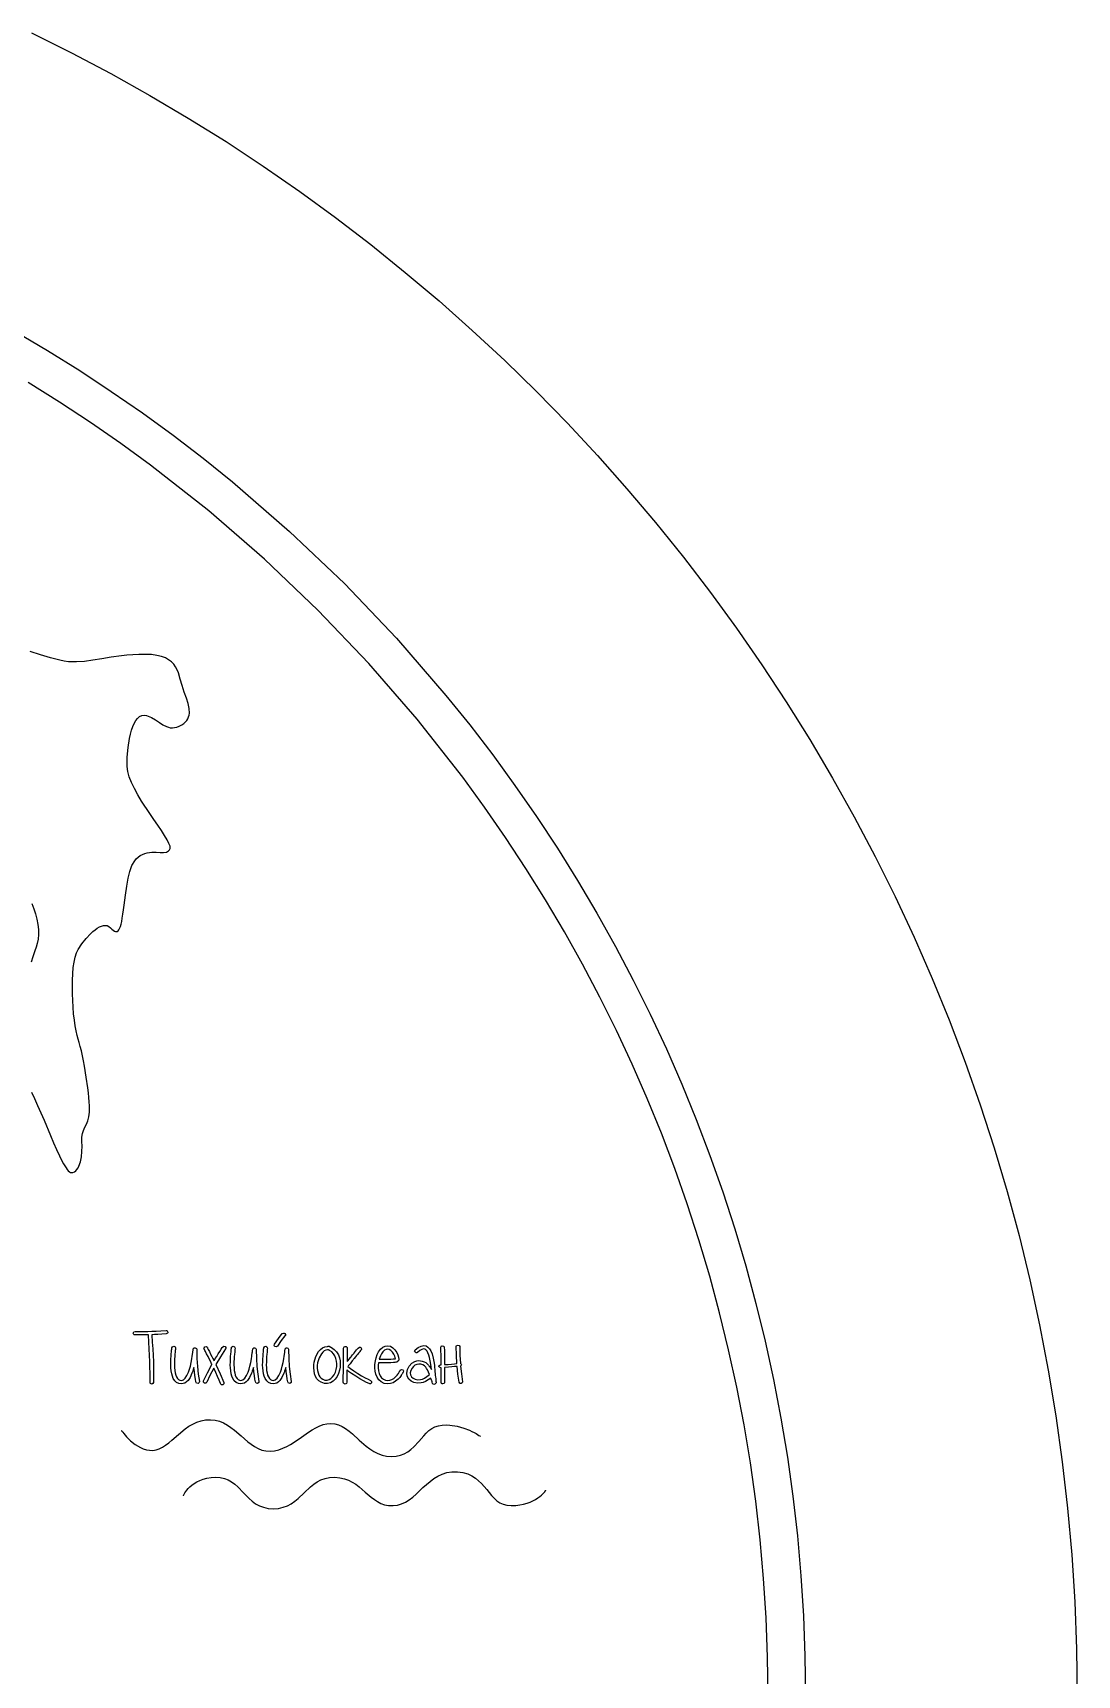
# Model space of a CAD drawing. Header units: millimetres. Extents: x 299 to 601, y 84 to 516.
# Drawn here: x 539.7 to 599.2, y 411.7 to 505.2 of the extents above; entities that cross this region are included whole.
import ezdxf

# ---------------------------------------------------------------- set-up
doc = ezdxf.new("R2010")
doc.units = ezdxf.units.MM
doc.layers.get('0').update_dxf_attribs({"linetype": 'CONTINUOUS', "true_color": 0xffffff})

msp = doc.modelspace()

# ---------------------------------------------------------------- linework, layer by layer
at = {"linetype": 'CONTINUOUS', "true_color": 0xffffff}
for points in [[(539.64, 505.21), (541.922, 504.075), (544.172, 502.887), (546.39, 501.647), (548.575, 500.357), (550.725, 499.015), (552.84, 497.622), (554.92, 496.18), (556.962, 494.69), (558.967, 493.152), (560.932, 491.57), (562.86, 489.94), (564.747, 488.265), (566.595, 486.547), (568.4, 484.785), (570.162, 482.98), (571.88, 481.132), (573.555, 479.245), (575.185, 477.317), (576.767, 475.352), (578.305, 473.347), (579.795, 471.305), (581.237, 469.225), (582.63, 467.11), (583.972, 464.96), (585.262, 462.775), (586.502, 460.557), (587.69, 458.307), (588.825, 456.025), (589.905, 453.712), (590.93, 451.367), (591.9, 448.995), (592.812, 446.595), (593.667, 444.165), (594.465, 441.71), (595.205, 439.227), (595.882, 436.72), (596.5, 434.19), (597.057, 431.635), (597.55, 429.057), (597.98, 426.457), (598.347, 423.837), (598.65, 421.197), (598.885, 418.537), (599.055, 415.86), (599.157, 413.162), (599.192, 410.45)], [(538.692, 488.227), (540.555, 487.127), (542.39, 485.982), (544.192, 484.795), (545.965, 483.565), (547.707, 482.295), (549.417, 480.985), (551.095, 479.632), (554.347, 476.815), (557.462, 473.847), (560.43, 470.732), (563.247, 467.48), (564.6, 465.802), (565.91, 464.092), (567.18, 462.35), (568.41, 460.577), (569.597, 458.775), (570.742, 456.94), (571.842, 455.077), (572.9, 453.185), (573.912, 451.265), (574.88, 449.32), (575.802, 447.347), (576.677, 445.347), (577.502, 443.325), (578.282, 441.277), (579.012, 439.205), (579.692, 437.11), (580.32, 434.995), (580.9, 432.857), (581.427, 430.697), (581.9, 428.517), (582.322, 426.32), (582.69, 424.102), (583.002, 421.87), (583.26, 419.617), (583.46, 417.347), (583.605, 415.062), (583.692, 412.765), (583.722, 410.45)], [(581.59, 410.45), (581.562, 412.71), (581.475, 414.955), (581.335, 417.185), (581.137, 419.397), (580.887, 421.597), (580.582, 423.78), (580.222, 425.942), (579.812, 428.09), (579.347, 430.215), (578.835, 432.322), (578.27, 434.41), (577.655, 436.477), (576.99, 438.52), (576.28, 440.542), (575.52, 442.542), (574.712, 444.517), (573.857, 446.47), (572.96, 448.395), (572.015, 450.295), (571.025, 452.167), (569.992, 454.015), (568.917, 455.832), (567.8, 457.625), (566.642, 459.385), (565.442, 461.115), (564.202, 462.815), (561.602, 466.122), (558.852, 469.297), (555.955, 472.337), (552.915, 475.235), (549.737, 477.987), (546.432, 480.585), (544.732, 481.825), (543, 483.025), (541.24, 484.185), (539.45, 485.302)], [(539.64, 444.885), (539.817, 444.522), (539.997, 444.13), (540.182, 443.715), (540.365, 443.282), (540.73, 442.42), (540.907, 442.005), (541.077, 441.615), (541.242, 441.257), (541.4, 440.942), (541.475, 440.805), (541.545, 440.68), (541.615, 440.572), (541.68, 440.48), (541.742, 440.407), (541.802, 440.352), (541.857, 440.317), (541.91, 440.305), (542.005, 440.312), (542.09, 440.347), (542.167, 440.402), (542.237, 440.475), (542.297, 440.567), (542.35, 440.675), (542.435, 440.925), (542.49, 441.21), (542.52, 441.507), (542.525, 441.805), (542.51, 442.08), (542.507, 442.32), (542.542, 442.525), (542.605, 442.71), (542.685, 442.885), (542.77, 443.062), (542.85, 443.257), (542.912, 443.48), (542.947, 443.74), (542.952, 443.902), (542.947, 444.097), (542.932, 444.325), (542.912, 444.577), (542.885, 444.85), (542.85, 445.14), (542.762, 445.747), (542.66, 446.367), (542.605, 446.67), (542.545, 446.96), (542.485, 447.232), (542.425, 447.487), (542.362, 447.715), (542.302, 447.912), (542.242, 448.12), (542.187, 448.372), (542.135, 448.667), (542.09, 448.992), (542.047, 449.345), (542.015, 449.717), (541.975, 450.492), (541.975, 451.265), (541.992, 451.632), (542.025, 451.977), (542.07, 452.295), (542.13, 452.577), (542.207, 452.817), (542.302, 453.007), (542.522, 453.33), (542.762, 453.635), (543.015, 453.907), (543.142, 454.025), (543.27, 454.13), (543.395, 454.22), (543.517, 454.292), (543.637, 454.345), (543.752, 454.375), (543.862, 454.382), (543.965, 454.367), (544.06, 454.325), (544.147, 454.252), (544.225, 454.172), (544.297, 454.11), (544.365, 454.062), (544.425, 454.035), (544.48, 454.027), (544.532, 454.037), (544.58, 454.072), (544.625, 454.127), (544.667, 454.207), (544.707, 454.312), (544.745, 454.445), (544.782, 454.605), (544.817, 454.792), (544.855, 455.012), (544.892, 455.26), (544.93, 455.542), (545.005, 456.11), (545.075, 456.62), (545.155, 457.07), (545.25, 457.46), (545.37, 457.79), (545.522, 458.062), (545.615, 458.175), (545.72, 458.275), (545.837, 458.357), (545.967, 458.425), (546.105, 458.477), (546.24, 458.512), (546.5, 458.547), (546.745, 458.547), (546.967, 458.537), (547.162, 458.535), (547.327, 458.557), (547.395, 458.587), (547.452, 458.63), (547.5, 458.69), (547.535, 458.77), (547.542, 458.822), (547.535, 458.887), (547.477, 459.052), (547.372, 459.26), (547.225, 459.505), (547.045, 459.782), (546.84, 460.085), (546.617, 460.41), (546.382, 460.752), (545.917, 461.462), (545.702, 461.82), (545.507, 462.175), (545.34, 462.515), (545.21, 462.842), (545.125, 463.147), (545.092, 463.427), (545.102, 463.965), (545.145, 464.507), (545.225, 465.025), (545.28, 465.267), (545.342, 465.492), (545.417, 465.7), (545.497, 465.885), (545.59, 466.042), (545.692, 466.172), (545.805, 466.27), (545.925, 466.332), (546.057, 466.352), (546.2, 466.332), (546.472, 466.225), (546.712, 466.09), (546.927, 465.945), (547.132, 465.807), (547.337, 465.7), (547.442, 465.662), (547.552, 465.64), (547.67, 465.632), (547.792, 465.642), (547.922, 465.675), (548.065, 465.732), (548.202, 465.805), (548.317, 465.882), (548.415, 465.965), (548.492, 466.055), (548.552, 466.15), (548.595, 466.252), (548.622, 466.36), (548.637, 466.475), (548.625, 466.727), (548.565, 467.01), (548.47, 467.322), (548.342, 467.67), (548.225, 468.04), (548.122, 468.412), (548.01, 468.772), (547.937, 468.942), (547.85, 469.105), (547.745, 469.252), (547.615, 469.39), (547.457, 469.51), (547.27, 469.615), (547.047, 469.697), (546.785, 469.76), (546.48, 469.8), (546.13, 469.812), (545.765, 469.807), (545.417, 469.79), (545.085, 469.765), (544.772, 469.732), (544.185, 469.65), (543.647, 469.562), (543.145, 469.477), (542.667, 469.415), (542.207, 469.382), (541.977, 469.382), (541.75, 469.397), (541.512, 469.427), (541.262, 469.477), (540.73, 469.615), (540.162, 469.787), (539.575, 469.975)], [(539.662, 455.62), (539.772, 455.332), (539.87, 455.035), (539.947, 454.735), (540.005, 454.435), (540.04, 454.14), (540.047, 453.86), (540.027, 453.595), (539.975, 453.352), (539.907, 453.135), (539.842, 452.937), (539.782, 452.757), (539.727, 452.59), (539.63, 452.285)], [(545.55, 431.252), (545.7, 431.25), (545.87, 431.25), (546.06, 431.252), (546.27, 431.26), (546.5, 431.267), (546.75, 431.277), (547.02, 431.292), (547.31, 431.31), (547.345, 431.305), (547.377, 431.285), (547.412, 431.22), (547.407, 431.182), (547.387, 431.152), (547.317, 431.12), (547.07, 431.105), (546.85, 431.092), (546.66, 431.082), (546.5, 431.072), (546.527, 430.657), (546.55, 430.262), (546.57, 429.89), (546.585, 429.54), (546.592, 429.21), (546.6, 428.902), (546.6, 428.615), (546.595, 428.35), (546.565, 428.287), (546.492, 428.257), (546.425, 428.287), (546.405, 428.322), (546.397, 428.357), (546.4, 428.622), (546.4, 428.907), (546.395, 429.212), (546.385, 429.54), (546.372, 429.89), (546.355, 430.26), (546.332, 430.652), (546.305, 431.067), (545.895, 431.06), (545.54, 431.065), (545.502, 431.072), (545.472, 431.092), (545.445, 431.16), (545.475, 431.227), (545.55, 431.252), (545.55, 431.252), (545.55, 431.252)], [(553.482, 430.535), (553.71, 430.86), (553.93, 431.132), (554.002, 431.167), (554.04, 431.162), (554.072, 431.142), (554.107, 431.075), (554.102, 431.035), (554.082, 431), (553.867, 430.737), (553.647, 430.427), (553.62, 430.4), (553.585, 430.387), (553.51, 430.402), (553.482, 430.427), (553.47, 430.465), (553.482, 430.535), (553.482, 430.535), (553.482, 430.535)], [(547.847, 430.307), (547.84, 430.235), (547.835, 430.175), (547.827, 430.1), (547.815, 429.95), (547.802, 429.83), (547.795, 429.7), (547.787, 429.522), (547.782, 429.34), (547.79, 429.197), (547.805, 429.035), (547.827, 428.892), (547.86, 428.77), (547.902, 428.667), (547.96, 428.585), (548.025, 428.525), (548.1, 428.487), (548.187, 428.472), (548.242, 428.48), (548.295, 428.505), (548.402, 428.595), (548.5, 428.742), (548.587, 428.942), (548.645, 429.102), (548.695, 429.282), (548.74, 429.485), (548.78, 429.707), (548.805, 429.857), (548.832, 430.062), (548.835, 430.082), (548.842, 430.13), (548.847, 430.175), (548.85, 430.195), (548.852, 430.232), (548.855, 430.25), (548.857, 430.26), (548.86, 430.27), (548.862, 430.277), (548.875, 430.295), (548.915, 430.322), (548.96, 430.327), (549.007, 430.315), (549.037, 430.285), (549.055, 430.255), (549.055, 430.242), (549.055, 430.237), (549.055, 430.23), (549.065, 429.725), (549.092, 429.257), (549.14, 428.82), (549.207, 428.417), (549.192, 428.345), (549.13, 428.302), (549.052, 428.32), (549.025, 428.345), (549.012, 428.382), (548.98, 428.547), (548.95, 428.74), (548.92, 428.957), (548.892, 429.205), (548.855, 429.085), (548.825, 428.99), (548.802, 428.92), (548.785, 428.877), (548.677, 428.645), (548.56, 428.47), (548.475, 428.382), (548.382, 428.322), (548.282, 428.285), (548.177, 428.275), (548.037, 428.297), (547.912, 428.357), (547.807, 428.452), (547.722, 428.585), (547.67, 428.705), (547.63, 428.845), (547.6, 429.007), (547.585, 429.187), (547.577, 429.332), (547.58, 429.522), (547.59, 429.707), (547.597, 429.845), (547.607, 429.97), (547.62, 430.125), (547.627, 430.2), (547.632, 430.257), (547.637, 430.297), (547.64, 430.325), (547.677, 430.39), (547.71, 430.41), (547.75, 430.415), (547.82, 430.377), (547.842, 430.342), (547.847, 430.307), (547.847, 430.307), (547.847, 430.307)], [(550.027, 429.167), (549.807, 428.745), (549.627, 428.37), (549.572, 428.317), (549.497, 428.317), (549.445, 428.37), (549.437, 428.41), (549.447, 428.447), (549.667, 428.91), (549.92, 429.385), (549.915, 429.395), (549.9, 429.422), (549.88, 429.465), (549.852, 429.522), (549.782, 429.662), (549.7, 429.822), (549.62, 429.982), (549.55, 430.122), (549.522, 430.18), (549.502, 430.222), (549.487, 430.25), (549.482, 430.26), (549.47, 430.295), (549.472, 430.332), (549.522, 430.39), (549.597, 430.397), (549.632, 430.377), (549.655, 430.345), (549.66, 430.337), (549.672, 430.312), (549.715, 430.227), (549.777, 430.107), (549.847, 429.967), (549.917, 429.83), (549.98, 429.71), (550.022, 429.625), (550.035, 429.6), (550.04, 429.592), (550.045, 429.602), (550.06, 429.625), (550.115, 429.715), (550.195, 429.84), (550.282, 429.982), (550.372, 430.125), (550.452, 430.25), (550.507, 430.34), (550.522, 430.362), (550.527, 430.372), (550.595, 430.412), (550.67, 430.397), (550.712, 430.335), (550.715, 430.295), (550.7, 430.26), (550.407, 429.805), (550.15, 429.372), (550.395, 428.835), (550.595, 428.352), (550.595, 428.277), (550.537, 428.225), (550.46, 428.225), (550.427, 428.247), (550.407, 428.285), (550.33, 428.48), (550.24, 428.692), (550.14, 428.922), (550.027, 429.167), (550.027, 429.167), (550.027, 429.167)], [(551.237, 430.307), (551.23, 430.235), (551.225, 430.175), (551.217, 430.1), (551.205, 429.95), (551.195, 429.83), (551.187, 429.7), (551.177, 429.522), (551.175, 429.34), (551.182, 429.197), (551.195, 429.035), (551.217, 428.892), (551.25, 428.77), (551.292, 428.667), (551.35, 428.585), (551.417, 428.525), (551.492, 428.487), (551.577, 428.472), (551.632, 428.48), (551.687, 428.505), (551.792, 428.595), (551.89, 428.742), (551.977, 428.942), (552.035, 429.102), (552.085, 429.282), (552.13, 429.485), (552.17, 429.707), (552.195, 429.857), (552.222, 430.062), (552.225, 430.082), (552.232, 430.13), (552.237, 430.175), (552.24, 430.195), (552.245, 430.232), (552.247, 430.25), (552.247, 430.26), (552.25, 430.27), (552.252, 430.277), (552.265, 430.295), (552.305, 430.322), (552.352, 430.327), (552.397, 430.315), (552.43, 430.285), (552.447, 430.255), (552.447, 430.242), (552.447, 430.237), (552.447, 430.23), (552.457, 429.725), (552.485, 429.257), (552.532, 428.82), (552.597, 428.417), (552.585, 428.345), (552.52, 428.302), (552.442, 428.32), (552.402, 428.382), (552.37, 428.547), (552.34, 428.74), (552.31, 428.957), (552.282, 429.205), (552.245, 429.085), (552.215, 428.99), (552.192, 428.92), (552.175, 428.877), (552.067, 428.645), (551.952, 428.47), (551.865, 428.382), (551.772, 428.322), (551.672, 428.285), (551.567, 428.275), (551.427, 428.297), (551.302, 428.357), (551.197, 428.452), (551.112, 428.585), (551.06, 428.705), (551.02, 428.845), (550.992, 429.007), (550.975, 429.187), (550.967, 429.332), (550.97, 429.522), (550.98, 429.707), (550.987, 429.845), (551, 429.97), (551.012, 430.125), (551.02, 430.2), (551.025, 430.257), (551.027, 430.297), (551.03, 430.325), (551.042, 430.36), (551.067, 430.39), (551.102, 430.41), (551.14, 430.415), (551.212, 430.377), (551.232, 430.342), (551.237, 430.307), (551.237, 430.307), (551.237, 430.307)], [(553.08, 430.307), (553.072, 430.235), (553.067, 430.175), (553.06, 430.1), (553.047, 429.95), (553.035, 429.83), (553.027, 429.7), (553.02, 429.522), (553.015, 429.34), (553.022, 429.197), (553.037, 429.035), (553.06, 428.892), (553.092, 428.77), (553.135, 428.667), (553.192, 428.585), (553.26, 428.525), (553.335, 428.487), (553.42, 428.472), (553.475, 428.48), (553.53, 428.505), (553.635, 428.595), (553.732, 428.742), (553.82, 428.942), (553.877, 429.102), (553.927, 429.282), (553.972, 429.485), (554.012, 429.707), (554.037, 429.857), (554.065, 430.062), (554.067, 430.082), (554.075, 430.13), (554.08, 430.175), (554.082, 430.195), (554.085, 430.232), (554.087, 430.25), (554.09, 430.26), (554.092, 430.27), (554.095, 430.277), (554.107, 430.295), (554.147, 430.322), (554.192, 430.327), (554.24, 430.315), (554.27, 430.285), (554.287, 430.255), (554.287, 430.242), (554.287, 430.237), (554.287, 430.23), (554.297, 429.725), (554.325, 429.257), (554.372, 428.82), (554.44, 428.417), (554.425, 428.345), (554.362, 428.302), (554.285, 428.32), (554.257, 428.345), (554.245, 428.382), (554.212, 428.547), (554.182, 428.74), (554.152, 428.957), (554.125, 429.205), (554.087, 429.085), (554.057, 428.99), (554.035, 428.92), (554.017, 428.877), (553.91, 428.645), (553.792, 428.47), (553.707, 428.382), (553.615, 428.322), (553.515, 428.285), (553.41, 428.275), (553.27, 428.297), (553.145, 428.357), (553.04, 428.452), (552.955, 428.585), (552.902, 428.705), (552.862, 428.845), (552.832, 429.007), (552.817, 429.187), (552.81, 429.332), (552.812, 429.522), (552.822, 429.707), (552.83, 429.845), (552.84, 429.97), (552.852, 430.125), (552.86, 430.2), (552.865, 430.257), (552.87, 430.297), (552.872, 430.325), (552.91, 430.39), (552.942, 430.41), (552.982, 430.415), (553.052, 430.377), (553.075, 430.342), (553.08, 430.307), (553.08, 430.307), (553.08, 430.307)], [(556.69, 430.372), (556.732, 430.345), (556.892, 430.23), (557.022, 430.09), (557.12, 429.932), (557.182, 429.765), (557.217, 429.587), (557.232, 429.402), (557.225, 429.22), (557.187, 429.05), (557.127, 428.857), (557.047, 428.687), (556.945, 428.545), (556.822, 428.427), (556.665, 428.33), (556.5, 428.285), (556.327, 428.297), (556.147, 428.362), (556.015, 428.447), (555.905, 428.562), (555.822, 428.7), (555.77, 428.847), (555.722, 429.18), (555.725, 429.35), (555.752, 429.51), (555.842, 429.84), (555.992, 430.112), (556.102, 430.237), (556.22, 430.327), (556.347, 430.385), (556.482, 430.41), (556.49, 430.41), (556.495, 430.41), (556.542, 430.422), (556.59, 430.415), (556.69, 430.372), (556.69, 430.372), (556.69, 430.372)], [(557.627, 429.545), (557.637, 429.557), (557.66, 429.587), (557.735, 429.68), (557.81, 429.772), (557.832, 429.802), (557.842, 429.815), (557.85, 429.825), (557.87, 429.85), (557.932, 429.925), (557.995, 430), (558.015, 430.025), (558.022, 430.035), (558.03, 430.042), (558.047, 430.065), (558.102, 430.135), (558.157, 430.202), (558.175, 430.225), (558.182, 430.232), (558.227, 430.29), (558.252, 430.315), (558.317, 430.36), (558.357, 430.357), (558.395, 430.34), (558.425, 430.307), (558.437, 430.272), (558.432, 430.235), (558.41, 430.2), (558.39, 430.172), (558.342, 430.112), (558.335, 430.105), (558.317, 430.082), (558.262, 430.015), (558.207, 429.945), (558.19, 429.922), (558.182, 429.915), (558.175, 429.905), (558.152, 429.88), (558.09, 429.805), (558.027, 429.727), (558.005, 429.702), (557.997, 429.692), (557.987, 429.677), (557.957, 429.642), (557.917, 429.59), (557.872, 429.532), (557.827, 429.472), (557.787, 429.42), (557.757, 429.385), (557.747, 429.37), (557.735, 429.352), (557.705, 429.317), (557.675, 429.282), (557.662, 429.265), (557.812, 429.145), (557.995, 429.017), (558.222, 428.87), (558.447, 428.735), (558.647, 428.622), (558.815, 428.532), (558.957, 428.465), (559.007, 428.41), (559.015, 428.37), (559.005, 428.335), (558.947, 428.282), (558.907, 428.275), (558.867, 428.285), (558.722, 428.357), (558.55, 428.45), (558.345, 428.567), (558.11, 428.705), (557.875, 428.855), (557.692, 428.985), (557.68, 428.997), (557.652, 429.025), (557.622, 429.05), (557.61, 429.062), (557.607, 428.855), (557.607, 428.67), (557.607, 428.505), (557.61, 428.362), (557.58, 428.292), (557.51, 428.262), (557.435, 428.29), (557.412, 428.322), (557.402, 428.362), (557.402, 428.467), (557.402, 428.592), (557.402, 428.732), (557.405, 428.892), (557.407, 429.067), (557.41, 429.262), (557.412, 429.475), (557.417, 429.705), (557.42, 430.075), (557.417, 430.302), (557.425, 430.342), (557.445, 430.375), (557.515, 430.405), (557.557, 430.4), (557.59, 430.377), (557.615, 430.347), (557.622, 430.31), (557.627, 430.07), (557.627, 430.047), (557.627, 429.987), (557.627, 429.905), (557.627, 429.807), (557.627, 429.71), (557.627, 429.627), (557.627, 429.567), (557.627, 429.545), (557.627, 429.545), (557.627, 429.545)], [(559.41, 429.472), (559.407, 429.455), (559.402, 429.417), (559.397, 429.377), (559.395, 429.36), (559.392, 429.177), (559.412, 429.012), (559.45, 428.862), (559.51, 428.73), (559.587, 428.62), (559.685, 428.54), (559.797, 428.492), (559.93, 428.472), (560.06, 428.482), (560.165, 428.517), (560.272, 428.585), (560.402, 428.697), (560.47, 428.772), (560.532, 428.852), (560.542, 428.87), (560.562, 428.907), (560.582, 428.942), (560.592, 428.96), (560.6, 428.975), (560.62, 429.005), (560.64, 429.035), (560.647, 429.05), (560.677, 429.077), (560.715, 429.09), (560.79, 429.075), (560.817, 429.05), (560.83, 429.012), (560.82, 428.937), (560.802, 428.912), (560.765, 428.857), (560.752, 428.84), (560.73, 428.802), (560.705, 428.762), (560.692, 428.745), (560.62, 428.642), (560.575, 428.59), (560.532, 428.55), (560.38, 428.42), (560.242, 428.332), (560.097, 428.285), (559.92, 428.272), (559.725, 428.3), (559.56, 428.38), (559.427, 428.497), (559.33, 428.647), (559.262, 428.817), (559.217, 428.997), (559.197, 429.182), (559.202, 429.377), (559.227, 429.577), (559.27, 429.765), (559.332, 429.937), (559.412, 430.095), (559.527, 430.25), (559.655, 430.36), (559.792, 430.425), (559.942, 430.445), (560.087, 430.417), (560.222, 430.332), (560.342, 430.21), (560.442, 430.065), (560.512, 429.925), (560.552, 429.795), (560.567, 429.665), (560.545, 429.592), (560.497, 429.54), (560.452, 429.517), (560.39, 429.502), (560.332, 429.495), (560.257, 429.485), (560.107, 429.477), (559.912, 429.472), (559.692, 429.47), (559.41, 429.472), (559.41, 429.472), (559.41, 429.472)], [(560.242, 429.695), (560.287, 429.7), (560.367, 429.707), (560.33, 429.85), (560.275, 429.97), (560.197, 430.082), (560.11, 430.172), (560.022, 430.23), (559.942, 430.247), (559.842, 430.232), (559.75, 430.185), (559.662, 430.105), (559.58, 429.992), (559.515, 429.86), (559.447, 429.682), (559.705, 429.68), (559.907, 429.682), (560.102, 429.687), (560.242, 429.695), (560.242, 429.695), (560.242, 429.695)], [(561.5, 430.212), (561.67, 430.347), (561.83, 430.427), (561.98, 430.457), (562.12, 430.432), (562.222, 430.372), (562.315, 430.277), (562.392, 430.147), (562.46, 429.985), (562.525, 429.735), (562.572, 429.457), (562.592, 429.322), (562.605, 429.21), (562.615, 429.097), (562.622, 428.967), (562.63, 428.86), (562.635, 428.805), (562.637, 428.787), (562.642, 428.742), (562.652, 428.667), (562.665, 428.567), (562.672, 428.492), (562.68, 428.435), (562.685, 428.372), (562.682, 428.335), (562.675, 428.305), (562.622, 428.25), (562.565, 428.237), (562.512, 428.262), (562.487, 428.297), (562.467, 428.362), (562.465, 428.372), (562.46, 428.392), (562.455, 428.412), (562.452, 428.422), (562.435, 428.465), (562.427, 428.487), (562.412, 428.535), (562.395, 428.58), (562.387, 428.602), (562.232, 428.497), (562.09, 428.415), (561.955, 428.36), (561.832, 428.327), (561.62, 428.31), (561.427, 428.345), (561.26, 428.43), (561.135, 428.55), (561.047, 428.707), (561.02, 428.89), (561.055, 429.087), (561.147, 429.277), (561.3, 429.447), (561.485, 429.555), (561.587, 429.585), (561.69, 429.597), (561.795, 429.592), (561.902, 429.572), (562.005, 429.537), (562.1, 429.485), (562.185, 429.417), (562.262, 429.335), (562.282, 429.307), (562.315, 429.257), (562.36, 429.187), (562.417, 429.097), (562.385, 429.367), (562.347, 429.592), (562.31, 429.775), (562.27, 429.915), (562.222, 430.04), (562.17, 430.137), (562.112, 430.205), (562.05, 430.247), (561.965, 430.26), (561.867, 430.235), (561.755, 430.17), (561.63, 430.065), (561.597, 430.045), (561.56, 430.04), (561.492, 430.075), (561.47, 430.107), (561.465, 430.142), (561.5, 430.212), (561.5, 430.212), (561.5, 430.212)], [(563.152, 430.367), (563.162, 430.165), (563.167, 429.93), (563.17, 429.665), (563.17, 429.37), (563.377, 429.385), (563.562, 429.4), (563.727, 429.412), (563.87, 429.425), (563.842, 429.907), (563.832, 430.402), (563.857, 430.455), (563.932, 430.48), (564.01, 430.455), (564.035, 430.402), (564.042, 429.91), (564.07, 429.425), (564.112, 429.395), (564.125, 429.355), (564.115, 429.322), (564.082, 429.287), (564.13, 428.852), (564.195, 428.387), (564.177, 428.335), (564.107, 428.3), (564.065, 428.3), (564.03, 428.317), (563.995, 428.37), (563.932, 428.832), (563.885, 429.265), (563.742, 429.255), (563.577, 429.242), (563.385, 429.227), (563.17, 429.21), (563.167, 429.077), (563.165, 429.002), (563.165, 428.947), (563.167, 428.875), (563.167, 428.785), (563.17, 428.68), (563.175, 428.485), (563.175, 428.345), (563.145, 428.295), (563.067, 428.272), (563.025, 428.28), (562.997, 428.3), (562.975, 428.352), (562.975, 428.485), (562.972, 428.672), (562.97, 428.78), (562.97, 428.872), (562.967, 428.945), (562.967, 429.002), (562.967, 429.077), (562.967, 429.192), (562.96, 429.192), (562.882, 429.215), (562.86, 429.24), (562.85, 429.265), (562.87, 429.317), (562.942, 429.352), (562.955, 429.352), (562.967, 429.352), (562.97, 429.65), (562.97, 429.917), (562.965, 430.155), (562.955, 430.362), (562.972, 430.41), (563, 430.43), (563.042, 430.44), (563.12, 430.417), (563.152, 430.367), (563.152, 430.367), (563.152, 430.367)], [(556.62, 430.182), (556.61, 430.185), (556.587, 430.192), (556.562, 430.2), (556.552, 430.202), (556.5, 430.212), (556.407, 430.195), (556.32, 430.152), (556.235, 430.085), (556.155, 429.992), (556.025, 429.76), (555.94, 429.477), (555.922, 429.322), (555.92, 429.172), (555.935, 429.03), (555.967, 428.897), (556.012, 428.777), (556.072, 428.677), (556.147, 428.595), (556.237, 428.535), (556.36, 428.49), (556.477, 428.485), (556.59, 428.515), (556.697, 428.582), (556.797, 428.677), (556.882, 428.795), (556.95, 428.935), (557, 429.097), (557.027, 429.26), (557.035, 429.417), (557.02, 429.575), (556.985, 429.727), (556.927, 429.87), (556.847, 429.992), (556.745, 430.097), (556.62, 430.182), (556.62, 430.182), (556.62, 430.182)], [(562.31, 428.797), (562.247, 428.945), (562.192, 429.065), (562.145, 429.155), (562.107, 429.215), (562.022, 429.297), (561.93, 429.357), (561.822, 429.39), (561.705, 429.4), (561.587, 429.382), (561.485, 429.337), (561.395, 429.27), (561.32, 429.175), (561.245, 429.035), (561.215, 428.905), (561.23, 428.785), (561.29, 428.672), (561.377, 428.59), (561.495, 428.535), (561.637, 428.507), (561.797, 428.517), (561.905, 428.55), (562.025, 428.607), (562.16, 428.69), (562.31, 428.797), (562.31, 428.797), (562.31, 428.797)], [(544.762, 425.622), (544.772, 425.61), (544.797, 425.572), (544.842, 425.515), (544.9, 425.44), (544.975, 425.35), (545.065, 425.252), (545.28, 425.037), (545.545, 424.825), (545.85, 424.645), (546.015, 424.575), (546.187, 424.522), (546.37, 424.49), (546.555, 424.485), (546.74, 424.512), (546.922, 424.575), (547.102, 424.667), (547.282, 424.782), (547.46, 424.92), (547.642, 425.07), (548.012, 425.392), (548.407, 425.71), (548.615, 425.855), (548.835, 425.985), (549.065, 426.092), (549.305, 426.172), (549.562, 426.22), (549.832, 426.232), (550.1, 426.205), (550.35, 426.142), (550.582, 426.047), (550.802, 425.927), (551.007, 425.79), (551.207, 425.635), (551.587, 425.305), (551.96, 424.977), (552.15, 424.83), (552.347, 424.697), (552.552, 424.587), (552.767, 424.505), (552.997, 424.455), (553.242, 424.442), (553.49, 424.467), (553.73, 424.522), (553.96, 424.602), (554.182, 424.705), (554.397, 424.825), (554.607, 424.957), (555.017, 425.245), (555.422, 425.527), (555.625, 425.66), (555.83, 425.775), (556.037, 425.872), (556.25, 425.95), (556.47, 425.997), (556.695, 426.015), (556.92, 425.995), (557.132, 425.935), (557.337, 425.842), (557.535, 425.722), (557.73, 425.58), (557.922, 425.42), (558.307, 425.075), (558.705, 424.73), (558.915, 424.57), (559.135, 424.43), (559.365, 424.307), (559.61, 424.215), (559.87, 424.155), (560.147, 424.135), (560.417, 424.155), (560.66, 424.207), (560.877, 424.292), (561.072, 424.402), (561.247, 424.532), (561.41, 424.68), (561.705, 424.997), (561.985, 425.322), (562.13, 425.472), (562.28, 425.61), (562.442, 425.73), (562.62, 425.825), (562.815, 425.892), (563.032, 425.927), (563.26, 425.935), (563.477, 425.925), (563.89, 425.862), (564.262, 425.757), (564.585, 425.632), (564.725, 425.567), (564.85, 425.502), (564.96, 425.442), (565.05, 425.387), (565.122, 425.34), (565.177, 425.305), (565.21, 425.28), (565.22, 425.272)], [(548.302, 421.905), (548.307, 421.917), (548.32, 421.947), (548.345, 421.997), (548.38, 422.062), (548.43, 422.14), (548.492, 422.225), (548.57, 422.317), (548.662, 422.415), (548.775, 422.51), (548.905, 422.605), (549.055, 422.692), (549.225, 422.772), (549.417, 422.842), (549.632, 422.897), (549.872, 422.935), (550.137, 422.955), (550.4, 422.942), (550.637, 422.89), (550.85, 422.807), (551.045, 422.695), (551.222, 422.56), (551.39, 422.407), (551.712, 422.075), (552.042, 421.742), (552.22, 421.587), (552.412, 421.45), (552.625, 421.332), (552.86, 421.242), (553.122, 421.182), (553.417, 421.162), (553.712, 421.182), (553.977, 421.242), (554.217, 421.332), (554.437, 421.45), (554.637, 421.587), (554.827, 421.742), (555.18, 422.075), (555.532, 422.407), (555.72, 422.56), (555.917, 422.695), (556.132, 422.807), (556.365, 422.89), (556.625, 422.942), (556.912, 422.955), (557.2, 422.93), (557.462, 422.872), (557.7, 422.787), (557.917, 422.677), (558.117, 422.552), (558.305, 422.412), (558.657, 422.115), (558.995, 421.82), (559.17, 421.685), (559.355, 421.567), (559.547, 421.467), (559.757, 421.392), (559.985, 421.347), (560.235, 421.337), (560.487, 421.367), (560.722, 421.437), (560.945, 421.542), (561.152, 421.675), (561.355, 421.83), (561.552, 422), (561.94, 422.365), (562.347, 422.722), (562.562, 422.882), (562.792, 423.022), (563.04, 423.137), (563.305, 423.22), (563.592, 423.262), (563.907, 423.262), (564.215, 423.22), (564.485, 423.142), (564.72, 423.035), (564.927, 422.905), (565.11, 422.757), (565.277, 422.595), (565.57, 422.25), (565.847, 421.912), (565.99, 421.757), (566.145, 421.62), (566.315, 421.505), (566.507, 421.415), (566.722, 421.357), (566.967, 421.337), (567.22, 421.347), (567.455, 421.375), (567.67, 421.417), (567.865, 421.475), (568.045, 421.54), (568.205, 421.615), (568.35, 421.692), (568.475, 421.775), (568.587, 421.857), (568.682, 421.935), (568.76, 422.01), (568.825, 422.075), (568.872, 422.132), (568.907, 422.175), (568.927, 422.202), (568.935, 422.212)]]:
    msp.add_lwpolyline(points, dxfattribs=at)

doc.saveas('drawing.dxf')
